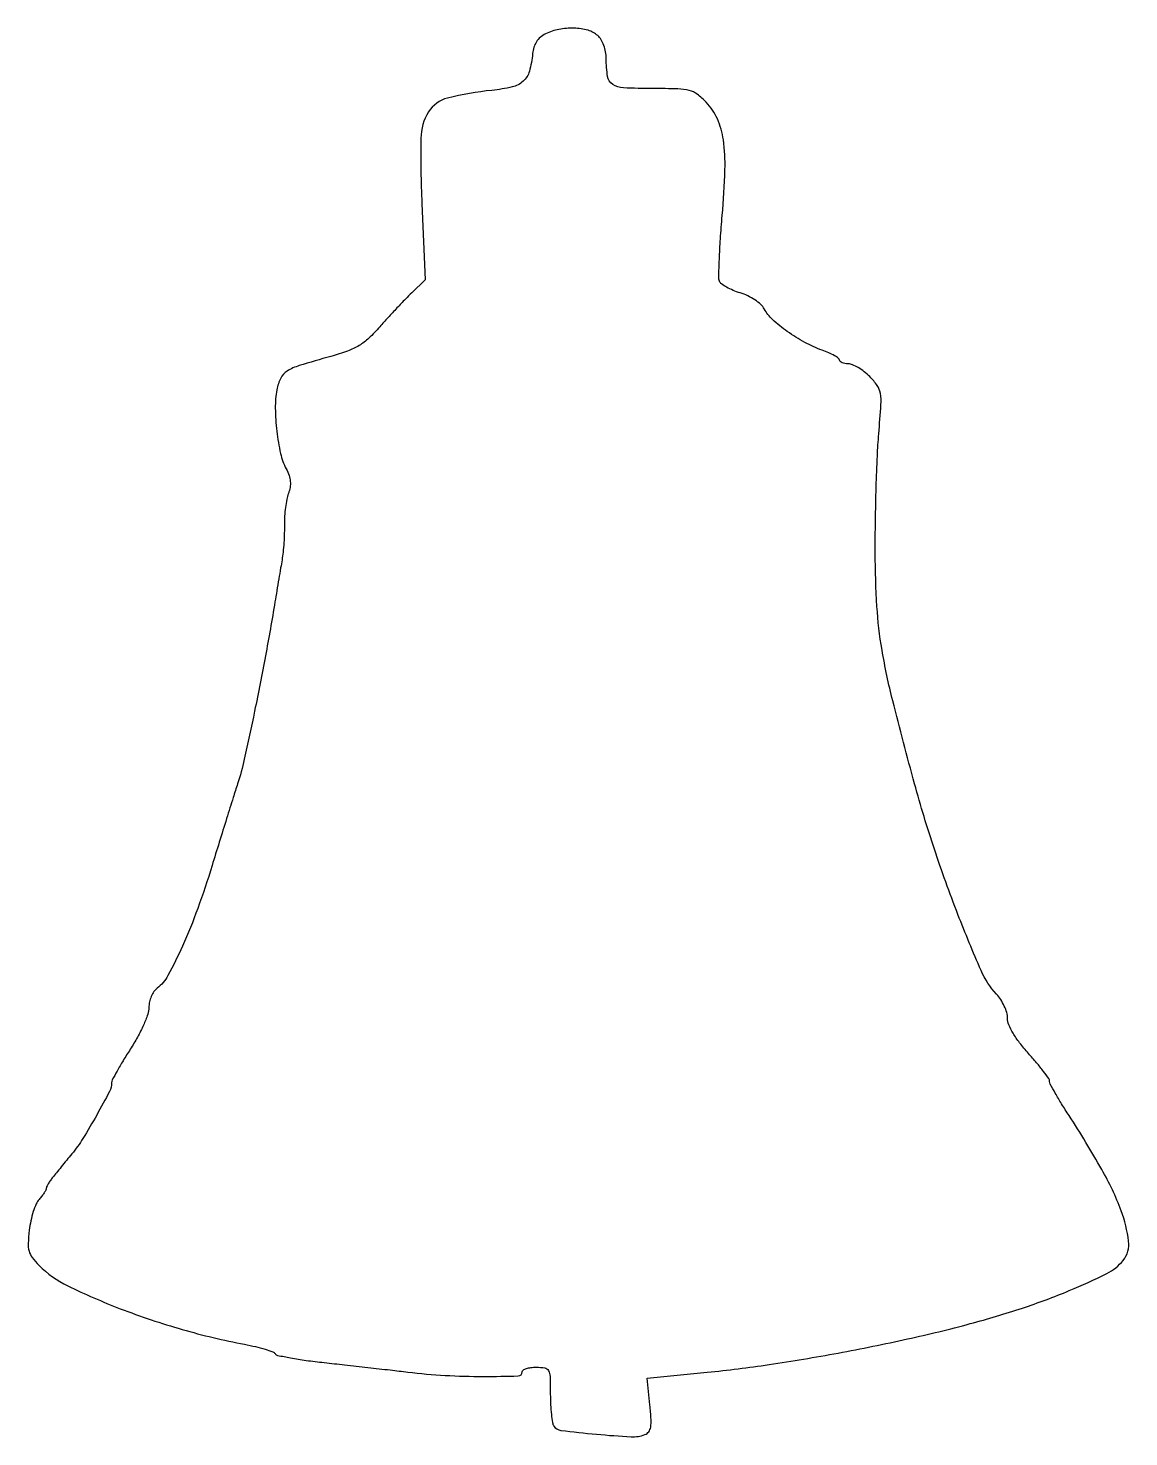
# Model space of a CAD drawing. Extents: x 0 to 236, y 0 to 302.
import ezdxf

# ---------------------------------------------------------------- set-up
doc = ezdxf.new("R2010")
doc.units = 0

msp = doc.modelspace()

# ---------------------------------------------------------------- linework, layer by layer
msp.add_lwpolyline([(111, 300.712087, 0.059596), (109.883762, 299.972129, 0.071277), (109.048793, 299.027852, 0.069312), (108.496339, 297.864416, 0.052393), (108.214731, 296.476829, -0.043254), (107.518903, 292.695749, -0.143008), (106.203311, 290.562125, -0.127408), (103.845808, 289.332623, -0.031304), (99.497603, 288.61, 0.034974), (89.999896, 286.959926, 0.196138), (85.913977, 283.985229, 0.136271), (84.269803, 278.337036, 0.01412), (84.491258, 264.360041), (85.212851, 248.001252), (82.34666, 245.250626, 0.009147), (80.969511, 243.879739, 0.003757), (79.150282, 241.972819, 0.003716), (77.227773, 239.896371, 0.004757), (75.490235, 237.954716, -0.024629), (73.126336, 235.51545, -0.051912), (71.027003, 233.925779, -0.048842), (68.563914, 232.745759, -0.019559), (65, 231.603934, 0.006135), (58.224185, 229.631954, 0.064481), (55.597818, 228.445636, 0.142398), (54.249293, 226.953416, 0.066728), (53.42643, 224.459529, 0.049628), (53.083864, 220.498607, 0.026006), (53.405044, 215.556924, 0.025838), (54.21491, 210.798109, 0.064677), (55.418877, 207.493726, -0.037127), (56.026212, 206.074526, -0.060104), (56.299661, 204.792078, -0.0641), (56.252116, 203.541825, -0.049362), (55.894622, 202.222835, 0.041022), (55.533285, 200.972478, 0.017193), (55.245314, 199.242442, 0.016874), (55.062588, 197.360975, 0.021028), (55.025672, 195.605126, -0.013183), (55.015924, 193.778506, -0.00866), (54.912862, 191.677756, -0.008715), (54.741324, 189.634802, -0.016564), (54.520404, 188, 0.000255), (54.229982, 186.276469, 0.000102), (53.833377, 183.9125, 0.000101), (53.406551, 181.362088, 0.000126), (53.012344, 179, -0.004859), (50.965666, 167.412852, -0.004537), (48.649166, 155.598672, -0.003989), (46.439103, 145.263798, -0.024366), (44.997189, 140, 0.002616), (44.065303, 137.099438, 0.000747), (42.650109, 132.590625, 0.000752), (41.068328, 127.497642, 0.000799), (39.533141, 122.5, -0.013075), (36.46024, 113.306827, -0.018099), (33.196088, 105.249864, -0.017489), (30.085232, 98.908836, -0.110028), (27.75, 96.193296, 0.084201), (27.079576, 95.489915, 0.047422), (26.514063, 94.451385, 0.045603), (26.129425, 93.261767, 0.055451), (26, 92.098332, -0.0843), (25.74906, 90.620526, -0.020696), (24.836457, 88.320911, -0.02042), (23.545516, 85.715363, -0.018239), (22, 83.121295, 0.006744), (20.467596, 80.678723, 0.009545), (19.175, 78.461082, 0.006145), (18.156113, 76.579733, 0.121609), (18, 75.947363, -0.120814), (17.548606, 74.106488, -0.007173), (14.803157, 69.023989, -0.011614), (11.852799, 64.02121, -0.032338), (9.481867, 60.705248, 0.000154), (8.373653, 59.348945, 0.000133), (7.210816, 57.924121, 0.000134), (6.157334, 56.631881, 0.00039), (5.43063, 55.738569, 0.016822), (4.882901, 55.015809, 0.020298), (4.420248, 54.300734, 0.01938), (4.083405, 53.676629, 0.114537), (4, 53.31731, -0.123969), (3.910483, 52.961813, -0.02094), (3.550306, 52.3544, -0.021779), (3.055244, 51.66191, -0.017841), (2.469128, 50.965887, 0.081785), (1.840265, 49.989846, 0.024737), (1.217801, 48.33456, 0.024056), (0.693407, 46.380003, 0.024037), (0.359027, 44.383611, 0.018208), (0.127128, 41.543586, 0.078435), (0.315129, 39.864287, 0.095415), (0.991857, 38.492513, 0.034226), (2.430137, 36.84259, 0.083181), (8.61882, 32.429863, 0.021651), (19.864168, 27.540347, 0.021767), (33.126319, 23.096428, 0.022918), (46.5, 19.909, -0.011182), (48.83766, 19.409507, -0.015733), (50.895689, 18.852469, -0.011913), (52.555105, 18.303256, -0.167209), (53.038517, 17.916482, 0.202998), (53.579352, 17.542018, 0.006026), (56.345031, 17.00154, 0.011125), (59.682023, 16.4675, 0.007341), (63.538517, 15.995603, -0.000847), (67.935971, 15.515397, -0.000581), (72.923814, 14.956306, -0.000585), (77.726081, 14.406672, -0.00119), (81.5, 13.961157, 0.015689), (89.493164, 13.251832, 0.014681), (97.694485, 13.02399, 0.006545), (105.157251, 13.13352, 0.406104), (106, 14, -0.254951), (106.209557, 14.384262, -0.06271), (106.88125, 14.70625, -0.048861), (107.850749, 14.927234, -0.031626), (109, 15, -0.043023), (110.835927, 14.841734, -0.233045), (111.620845, 14.269557, -0.113199), (111.949761, 13.020772, -0.00736), (112.015313, 9.25, 0.011721), (112.074917, 6.96727, 0.014855), (112.241942, 4.864246, 0.012893), (112.477093, 3.129715, 0.106882), (112.765313, 2.394241, 0.219603), (114.282706, 1.459722, 0.0065), (121.91231, 0.642805, 0.009853), (129.330328, 0.093152, 0.105556), (132.29478, 0.559623, 0.140612), (133.103698, 1.169222, 0.120782), (133.525033, 2.151485, 0.056964), (133.610164, 3.819245, 0.010335), (133.351358, 6.912492), (132.7537, 12.63057), (145.62685, 13.915635, 0.012199), (158.885303, 15.566726, 0.008605), (173.697828, 18.040848, 0.008551), (188.564958, 21.051679, 0.011274), (202, 24.331817, 0.014224), (213.187542, 27.675883, 0.018361), (223.237683, 31.408612, 0.017518), (231.271232, 35.067425, 0.10843), (234.780588, 37.896138, 0.20267), (235.945744, 42.003124, 0.058705), (234.341218, 48.538239, 0.039714), (230.216938, 57.357658, 0.015302), (223.178227, 68.905036, -0.006299), (221.577454, 71.427844, -0.009022), (220.227354, 73.707078, -0.00552), (219.15523, 75.643321, -0.124297), (219, 76.258107, 0.154554), (218.816467, 76.837673, 0.008477), (217.678125, 78.397899, 0.0125), (216.223993, 80.224805, 0.008761), (214.5, 82.211224, -0.018379), (212.580679, 84.510579, -0.03095), (211.168498, 86.588446, -0.037386), (210.276356, 88.387736, -0.096692), (210, 89.803435, 0.071409), (209.831312, 90.97856, 0.036228), (209.307294, 92.381042, 0.035073), (208.544433, 93.777069, 0.043822), (207.641853, 94.945281, -0.08306), (204.342682, 99.984527, -0.010561), (199.359749, 112.010637, -0.012761), (194.309411, 126.012381, -0.013484), (190.079171, 140, -0.004765), (185.39686, 157.802772, -0.019747), (183.099603, 168.678517, -0.02675), (182.019422, 178.014215, -0.014754), (181.649459, 189.5, -0.004419), (181.691384, 196.322909, -0.003649), (181.853419, 203.594303, -0.003685), (182.099963, 210.263927, -0.009842), (182.4043, 215.012522, 0.004673), (182.869244, 221.255211, 0.055563), (182.757885, 223.673528, 0.114353), (182.08545, 225.334174, 0.043261), (180.464751, 227.262522, 0.030738), (179.279736, 228.310151, 0.031455), (177.983964, 229.195866, 0.033137), (176.766464, 229.815011, 0.101397), (175.863636, 230, -0.040964), (175.150092, 230.058557, -0.060402), (174.547443, 230.234739, -0.079421), (174.138112, 230.493419, -0.215418), (174, 230.799112, 0.243676), (173.80133, 231.182559, 0.024148), (172.898438, 231.756761, 0.026129), (171.686734, 232.366039, 0.017689), (170.25, 232.937037, -0.039024), (166.549411, 234.59371, -0.030148), (162.801699, 236.939206, -0.030621), (159.640899, 239.498935, -0.083284), (157.874403, 241.762489, 0.083043), (157.121729, 242.7279, 0.038627), (155.868791, 243.711748, 0.03633), (154.337787, 244.579879, 0.038044), (152.720244, 245.201963, -0.025178), (151.179163, 245.749601, -0.030315), (149.796809, 246.421448, -0.031494), (148.729172, 247.114807, -0.14231), (148.284645, 247.70061, -0.098393), (148.119198, 248.662975, -0.003618), (148.242289, 252.376075, -0.00647), (148.477545, 256.784394, -0.004486), (148.852649, 261.761136, 0.01259), (149.434211, 271.602915, 0.043413), (149.096382, 277.97981, 0.068215), (147.818562, 282.492826, 0.088189), (145.434724, 286.068134, 0.041758), (143.51315, 287.76489, 0.097951), (141.791403, 288.585147, 0.055577), (139.341031, 288.92616, 0.00681), (133.919898, 289, -0.011754), (127.703873, 289.146146, -0.132737), (125.378874, 289.89333, -0.214439), (124.29109, 291.577639, -0.037758), (124, 295.4268, 0.046029), (123.869797, 296.838173, 0.043028), (123.483107, 298.235457, 0.045379), (122.89711, 299.458904, 0.074601), (122.171259, 300.345012, 0.118533), (120.09601, 301.477648, 0.057761), (117.093494, 301.926034, 0.054967), (113.84422, 301.675419, 0.069999)], format="xyb", close=True)

doc.saveas('drawing.dxf')
